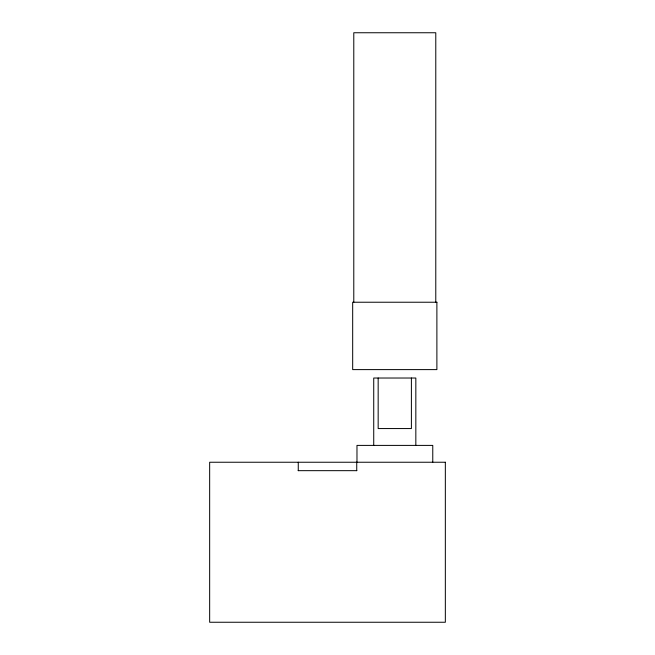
<?xml version="1.0" encoding="UTF-8"?>
<svg xmlns="http://www.w3.org/2000/svg" width="655" height="655" viewBox="0 0 655 655"><rect width="100%" height="100%" fill="white"/><g stroke="black" fill="none" stroke-linecap="round" stroke-linejoin="round"><path stroke-width="0.98" d="M298.172 470.667L356.828 470.667M435.78 302.233L435.78 32.75L353.782 32.75L353.782 302.233M432.767 462.242L432.767 445.4L356.975 445.4L356.975 462.242M415.835 445.4L415.835 378.025L373.727 378.025L373.727 445.4M411.397 378.025L411.397 428.558L378.164 428.558L378.164 378.025M356.738 462.242L356.738 470.667M298.262 462.242L298.262 470.667M436.885 302.233L352.677 302.233L352.677 369.608L436.885 369.608L436.885 302.233M445.343 462.242L209.657 462.242L209.657 622.25L445.343 622.25L445.343 462.242"/></g></svg>
